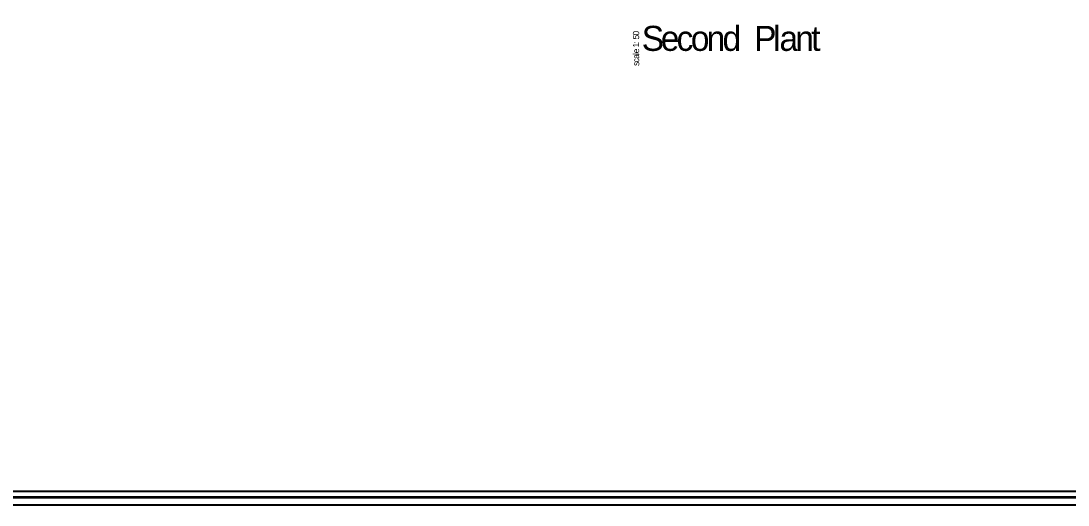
# Model space of a CAD drawing. Header units: millimetres. Extents: x 1555 to 3397, y 790 to 1592.
# Drawn here: x 1654.43 to 1667.81, y 792.77 to 798.96 of the extents above; entities that cross this region are included whole.
import ezdxf

# ---------------------------------------------------------------- set-up
doc = ezdxf.new("R2010")
doc.units = ezdxf.units.MM
doc.layers.get('0').update_dxf_attribs({"lineweight": 5})
doc.layers.add('LOGO', color=7, linetype='Continuous')
doc.layers.add('MARCO  LOGITO LM', color=7, linetype='Continuous', lineweight=25, true_color=0x5b584a)
doc.layers.add('TEXTO', color=7, linetype='Continuous', lineweight=20, true_color=0x51594d)
doc.layers.add('MARCO DE MENBRETE', color=252, linetype='Continuous', lineweight=25)
doc.styles.add('arial', font='arial.ttf')

msp = doc.modelspace()

# ---------------------------------------------------------------- linework, layer by layer
at = {"layer": 'LOGO'}
msp.add_lwpolyline([(1681.74076, 792.76699), (1640.28602, 792.76699), (1640.28602, 821.90666), (1681.74076, 821.90666)], close=True, dxfattribs=at)
at = {"layer": 'MARCO  LOGITO LM', "ltscale": 0.8, "const_width": 0.03358}
msp.add_lwpolyline([(1640.38602, 821.80666), (1681.64076, 821.80666), (1681.64076, 792.86699), (1640.38602, 792.86699)], close=True, dxfattribs=at)
at = {"layer": 'MARCO DE MENBRETE'}
msp.add_lwpolyline([(1640.46102, 821.73166), (1681.56576, 821.73166), (1681.56576, 792.94199), (1640.46102, 792.94199)], close=True, dxfattribs=at)

# ---------------------------------------------------------------- texts
at = {"color": 7, "linetype": 'Continuous', "lineweight": 5, "insert": (1662.36104, 798.89435), "char_height": 0.32, "width": 2.8126526, "attachment_point": 1, "style": 'arial'}
msp.add_mtext('{\\fCentury Gothic|b0|i0|c0|p34;\\T0.75;Second  \\C252;\\c7039851;Plant}', dxfattribs=at)
at = {"layer": 'TEXTO', "linetype": 'Continuous', "lineweight": 0, "insert": (1662.24782, 798.35665), "char_height": 0.08, "width": 0.5677381, "attachment_point": 1, "rotation": 90}
msp.add_mtext('\\pxql;{\\fCentury Gothic|b0|i0|c0|p34;\\T0.75;\\C256; scale 1: 50}', dxfattribs=at)

doc.saveas('drawing.dxf')
